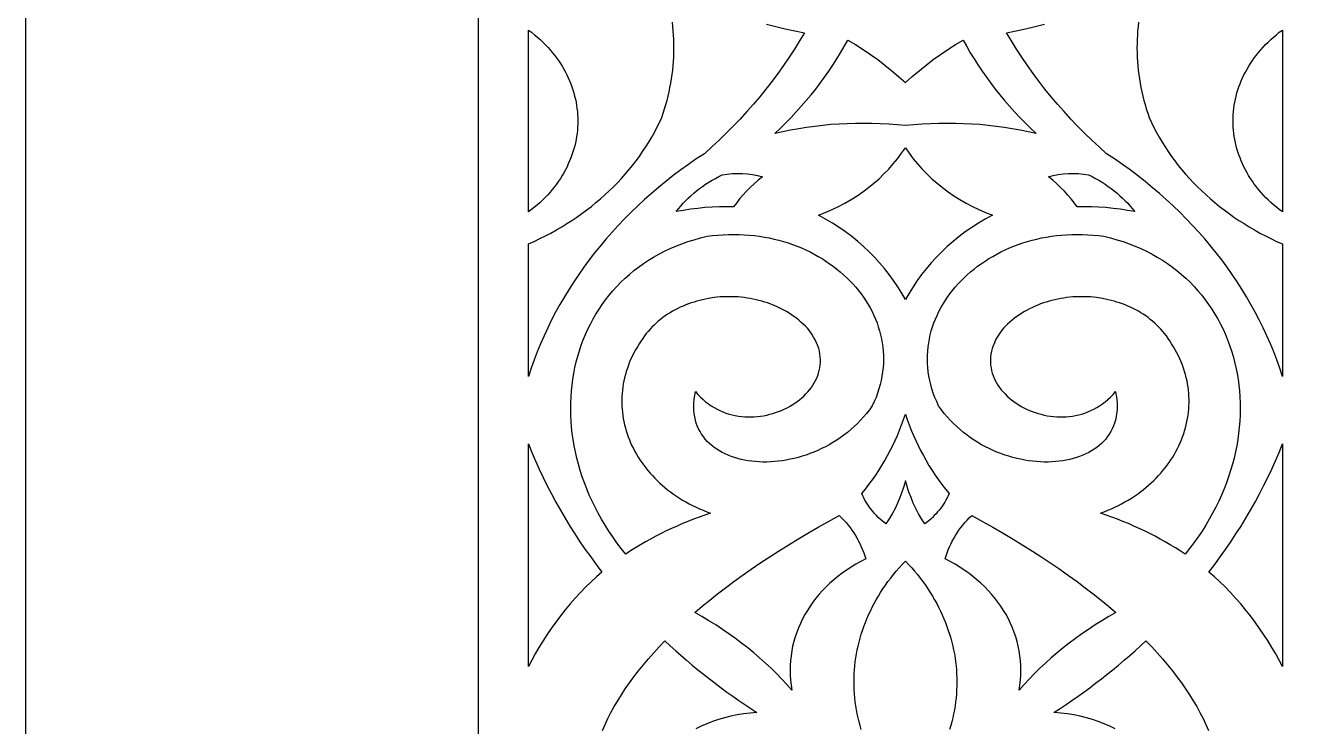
# Model space of a CAD drawing. Extents: x 1336 to 2036, y -730 to 370.
# Drawn here: x 1335.7 to 1463, y -18.9 to 50.7 of the extents above; entities that cross this region are included whole.
import ezdxf

# ---------------------------------------------------------------- set-up
doc = ezdxf.new("R2010")
doc.units = 0
doc.layers.add('LAYER_1', color=18, linetype='CONTINUOUS')
doc.layers.add('LAYER_2', color=4, linetype='CONTINUOUS')

msp = doc.modelspace()

# ---------------------------------------------------------------- linework, layer by layer
at = {"layer": 'LAYER_1'}
for points in [[(1335.73, -729.84), (2035.73, -729.84), (2035.73, 370.16), (1335.73, 370.16)], [(1385.74, 50.27), (1386.04, 50.05), (1386.34, 49.81), (1386.62, 49.57), (1386.89, 49.33), (1387.15, 49.08), (1387.41, 48.83), (1387.65, 48.58), (1387.89, 48.32), (1388.11, 48.05), (1388.33, 47.78), (1388.53, 47.51), (1388.73, 47.23), (1388.91, 46.96), (1389.09, 46.67), (1389.26, 46.39), (1389.42, 46.1), (1389.56, 45.81), (1389.7, 45.52), (1389.83, 45.22), (1389.95, 44.92), (1390.06, 44.62), (1390.16, 44.32), (1390.25, 44.02), (1390.33, 43.71), (1390.41, 43.41), (1390.47, 43.1), (1390.52, 42.79), (1390.56, 42.48), (1390.6, 42.17), (1390.62, 41.86), (1390.64, 41.55), (1390.64, 41.24), (1390.64, 40.93), (1390.62, 40.62), (1390.6, 40.31), (1390.57, 40), (1390.52, 39.69), (1390.47, 39.38), (1390.41, 39.07), (1390.34, 38.77), (1390.25, 38.46), (1390.16, 38.16), (1390.06, 37.86), (1389.95, 37.56), (1389.83, 37.26), (1389.7, 36.96), (1389.57, 36.67), (1389.42, 36.38), (1389.26, 36.09), (1389.09, 35.81), (1388.92, 35.52), (1388.73, 35.24), (1388.53, 34.97), (1388.33, 34.7), (1388.11, 34.43), (1387.89, 34.16), (1387.65, 33.9), (1387.41, 33.64), (1387.15, 33.39), (1386.89, 33.14), (1386.62, 32.9), (1386.34, 32.66), (1386.04, 32.43), (1385.74, 32.2)], [(1460.71, 32.2), (1460.41, 32.43), (1460.12, 32.66), (1459.84, 32.9), (1459.56, 33.14), (1459.3, 33.39), (1459.05, 33.64), (1458.8, 33.9), (1458.57, 34.16), (1458.34, 34.43), (1458.13, 34.7), (1457.92, 34.97), (1457.73, 35.24), (1457.54, 35.52), (1457.36, 35.81), (1457.2, 36.09), (1457.04, 36.38), (1456.89, 36.67), (1456.75, 36.96), (1456.62, 37.26), (1456.5, 37.56), (1456.39, 37.86), (1456.29, 38.16), (1456.2, 38.46), (1456.12, 38.77), (1456.05, 39.07), (1455.99, 39.38), (1455.93, 39.69), (1455.89, 40), (1455.86, 40.31), (1455.83, 40.62), (1455.82, 40.93), (1455.81, 41.24), (1455.82, 41.55), (1455.83, 41.86), (1455.86, 42.17), (1455.89, 42.48), (1455.93, 42.79), (1455.99, 43.1), (1456.05, 43.41), (1456.12, 43.71), (1456.2, 44.02), (1456.29, 44.32), (1456.39, 44.62), (1456.5, 44.92), (1456.62, 45.22), (1456.75, 45.52), (1456.89, 45.81), (1457.04, 46.1), (1457.2, 46.39), (1457.37, 46.67), (1457.54, 46.96), (1457.73, 47.23), (1457.92, 47.51), (1458.13, 47.78), (1458.35, 48.05), (1458.57, 48.32), (1458.8, 48.58), (1459.05, 48.83), (1459.3, 49.08), (1459.56, 49.33), (1459.84, 49.57), (1460.12, 49.81), (1460.41, 50.05), (1460.71, 50.27)], [(1428.97, 49.28), (1429.32, 48.65), (1429.68, 48.02), (1430.06, 47.4), (1430.45, 46.79), (1430.86, 46.18), (1431.28, 45.59), (1431.71, 44.99), (1432.16, 44.41), (1432.62, 43.83), (1433.09, 43.26), (1433.58, 42.7), (1434.08, 42.14), (1434.6, 41.59), (1435.12, 41.05), (1435.66, 40.52), (1436.22, 40), (1435.43, 40.17), (1434.64, 40.33), (1433.85, 40.47), (1433.05, 40.6), (1432.25, 40.7), (1431.45, 40.79), (1430.64, 40.87), (1429.83, 40.92), (1429.01, 40.96), (1428.19, 40.99), (1427.37, 40.99), (1426.55, 40.98), (1425.72, 40.95), (1424.89, 40.91), (1424.06, 40.85), (1423.23, 40.77), (1422.39, 40.85), (1421.56, 40.91), (1420.73, 40.95), (1419.91, 40.98), (1419.08, 40.99), (1418.26, 40.99), (1417.44, 40.96), (1416.63, 40.92), (1415.82, 40.87), (1415.01, 40.79), (1414.2, 40.7), (1413.4, 40.6), (1412.61, 40.47), (1411.81, 40.33), (1411.02, 40.17), (1410.24, 40), (1410.79, 40.52), (1411.33, 41.05), (1411.86, 41.59), (1412.37, 42.14), (1412.87, 42.7), (1413.36, 43.26), (1413.84, 43.83), (1414.3, 44.41), (1414.74, 44.99), (1415.18, 45.59), (1415.6, 46.18), (1416, 46.79), (1416.4, 47.4), (1416.77, 48.02), (1417.14, 48.65), (1417.49, 49.28), (1418.26, 48.82), (1419.01, 48.34), (1419.75, 47.85), (1420.47, 47.33), (1421.18, 46.79), (1421.87, 46.23), (1422.55, 45.66), (1423.23, 45.07), (1423.9, 45.66), (1424.58, 46.23), (1425.28, 46.79), (1425.99, 47.33), (1426.71, 47.85), (1427.45, 48.34), (1428.2, 48.82)], [(1423.23, 38.56), (1423.61, 38.02), (1424.01, 37.48), (1424.44, 36.96), (1424.89, 36.46), (1425.36, 35.97), (1425.86, 35.5), (1426.37, 35.05), (1426.91, 34.62), (1427.47, 34.2), (1428.04, 33.81), (1428.64, 33.43), (1429.25, 33.08), (1429.88, 32.75), (1430.53, 32.43), (1431.19, 32.15), (1431.87, 31.88), (1431.17, 31.49), (1430.49, 31.09), (1429.82, 30.66), (1429.18, 30.21), (1428.56, 29.74), (1427.96, 29.26), (1427.39, 28.75), (1426.83, 28.23), (1426.3, 27.69), (1425.79, 27.13), (1425.31, 26.56), (1424.84, 25.97), (1424.4, 25.37), (1423.99, 24.75), (1423.6, 24.12), (1423.23, 23.48), (1422.86, 24.12), (1422.47, 24.75), (1422.05, 25.37), (1421.61, 25.97), (1421.15, 26.56), (1420.66, 27.13), (1420.15, 27.69), (1419.62, 28.23), (1419.07, 28.75), (1418.49, 29.26), (1417.89, 29.74), (1417.27, 30.21), (1416.63, 30.66), (1415.97, 31.09), (1415.29, 31.49), (1414.58, 31.88), (1415.26, 32.15), (1415.93, 32.43), (1416.58, 32.75), (1417.21, 33.08), (1417.82, 33.43), (1418.41, 33.81), (1418.99, 34.2), (1419.55, 34.62), (1420.08, 35.05), (1420.6, 35.5), (1421.09, 35.97), (1421.56, 36.46), (1422.01, 36.96), (1422.44, 37.48), (1422.85, 38.02)], [(1405.01, 35.89), (1405.51, 35.96), (1406.02, 36.01), (1406.52, 36.02), (1407.03, 36.01), (1407.53, 35.97), (1408.03, 35.91), (1408.53, 35.81), (1409.01, 35.69), (1408.59, 35.35), (1408.18, 34.99), (1407.79, 34.63), (1407.42, 34.25), (1407.07, 33.87), (1406.74, 33.48), (1406.43, 33.08), (1406.14, 32.69), (1405.44, 32.7), (1404.73, 32.69), (1404.01, 32.66), (1403.29, 32.62), (1402.58, 32.55), (1401.86, 32.46), (1401.14, 32.35), (1400.43, 32.23), (1400.65, 32.51), (1400.88, 32.78), (1401.12, 33.05), (1401.37, 33.31), (1401.63, 33.56), (1401.9, 33.81), (1402.18, 34.05), (1402.46, 34.28), (1402.75, 34.51), (1403.05, 34.73), (1403.36, 34.94), (1403.68, 35.14), (1404, 35.34), (1404.33, 35.53), (1404.67, 35.71)], [(1437.44, 35.69), (1437.93, 35.81), (1438.42, 35.91), (1438.92, 35.97), (1439.43, 36.01), (1439.93, 36.02), (1440.44, 36.01), (1440.94, 35.96), (1441.44, 35.89), (1441.79, 35.71), (1442.12, 35.53), (1442.45, 35.34), (1442.78, 35.14), (1443.09, 34.94), (1443.4, 34.73), (1443.7, 34.51), (1443.99, 34.28), (1444.28, 34.05), (1444.56, 33.81), (1444.82, 33.56), (1445.08, 33.31), (1445.33, 33.05), (1445.57, 32.78), (1445.81, 32.51), (1446.03, 32.23), (1445.32, 32.35), (1444.6, 32.46), (1443.88, 32.55), (1443.16, 32.62), (1442.44, 32.66), (1441.73, 32.69), (1441.02, 32.7), (1440.31, 32.69), (1440.03, 33.08), (1439.72, 33.48), (1439.39, 33.87), (1439.03, 34.25), (1438.66, 34.63), (1438.27, 34.99), (1437.87, 35.35)], [(1403.5, 29.77), (1404.04, 29.84), (1404.57, 29.89), (1405.11, 29.93), (1405.63, 29.95), (1406.16, 29.96), (1406.68, 29.95), (1407.19, 29.93), (1407.7, 29.89), (1408.21, 29.84), (1408.71, 29.78), (1409.2, 29.7), (1409.68, 29.61), (1410.16, 29.5), (1410.64, 29.38), (1411.1, 29.25), (1411.56, 29.11), (1412.01, 28.95), (1412.46, 28.79), (1412.89, 28.61), (1413.32, 28.42), (1413.74, 28.22), (1414.15, 28), (1414.55, 27.78), (1414.94, 27.55), (1415.32, 27.31), (1415.69, 27.05), (1416.05, 26.79), (1416.4, 26.52), (1416.75, 26.24), (1417.07, 25.95), (1417.39, 25.66), (1417.7, 25.35), (1418, 25.04), (1418.28, 24.72), (1418.55, 24.39), (1418.81, 24.06), (1419.05, 23.71), (1419.29, 23.37), (1419.51, 23.01), (1419.71, 22.65), (1419.91, 22.29), (1420.08, 21.91), (1420.25, 21.54), (1420.4, 21.16), (1420.53, 20.77), (1420.65, 20.38), (1420.76, 19.99), (1420.84, 19.59), (1420.92, 19.19), (1420.97, 18.78), (1421.01, 18.37), (1421.04, 17.96), (1421.04, 17.55), (1421.03, 17.13), (1421, 16.72), (1420.96, 16.3), (1420.89, 15.88), (1420.81, 15.45), (1420.71, 15.03), (1420.59, 14.61), (1420.45, 14.19), (1420.3, 13.76), (1420.12, 13.34), (1419.92, 12.92), (1419.65, 12.54), (1419.37, 12.17), (1419.07, 11.82), (1418.76, 11.49), (1418.45, 11.16), (1418.13, 10.86), (1417.79, 10.56), (1417.45, 10.28), (1417.1, 10.01), (1416.75, 9.75), (1416.39, 9.51), (1416.02, 9.28), (1415.65, 9.06), (1415.27, 8.86), (1414.89, 8.67), (1414.51, 8.49), (1414.12, 8.32), (1413.73, 8.17), (1413.34, 8.03), (1412.95, 7.91), (1412.55, 7.79), (1412.16, 7.69), (1411.76, 7.61), (1411.37, 7.53), (1410.97, 7.47), (1410.58, 7.42), (1410.19, 7.38), (1409.81, 7.36), (1409.43, 7.34), (1409.05, 7.34), (1408.67, 7.35), (1408.3, 7.38), (1407.94, 7.41), (1407.58, 7.46), (1407.23, 7.52), (1406.89, 7.6), (1406.55, 7.68), (1406.22, 7.78), (1405.9, 7.89), (1405.6, 8.01), (1405.29, 8.14), (1405.01, 8.28), (1404.73, 8.44), (1404.46, 8.61), (1404.2, 8.79), (1403.96, 8.98), (1403.73, 9.18), (1403.52, 9.39), (1403.31, 9.62), (1403.13, 9.86), (1402.95, 10.1), (1402.8, 10.36), (1402.66, 10.63), (1402.53, 10.92), (1402.43, 11.21), (1402.34, 11.51), (1402.27, 11.83), (1402.22, 12.16), (1402.19, 12.49), (1402.18, 12.84), (1402.19, 13.2), (1402.22, 13.57), (1402.27, 13.95), (1402.35, 14.34), (1402.59, 14.06), (1402.84, 13.8), (1403.1, 13.56), (1403.36, 13.33), (1403.63, 13.12), (1403.91, 12.93), (1404.2, 12.75), (1404.49, 12.59), (1404.78, 12.45), (1405.08, 12.32), (1405.38, 12.21), (1405.69, 12.11), (1405.99, 12.03), (1406.31, 11.96), (1406.62, 11.9), (1406.93, 11.86), (1407.25, 11.84), (1407.56, 11.82), (1407.88, 11.82), (1408.19, 11.83), (1408.5, 11.86), (1408.81, 11.89), (1409.12, 11.94), (1409.43, 12), (1409.73, 12.08), (1410.03, 12.16), (1410.32, 12.25), (1410.61, 12.35), (1410.9, 12.47), (1411.17, 12.59), (1411.45, 12.73), (1411.71, 12.87), (1411.97, 13.02), (1412.22, 13.18), (1412.46, 13.35), (1412.69, 13.53), (1412.91, 13.71), (1413.13, 13.9), (1413.33, 14.1), (1413.52, 14.31), (1413.7, 14.52), (1413.87, 14.74), (1414.02, 14.97), (1414.16, 15.2), (1414.29, 15.44), (1414.41, 15.68), (1414.51, 15.93), (1414.59, 16.18), (1414.66, 16.44), (1414.72, 16.7), (1414.75, 16.97), (1414.77, 17.23), (1414.77, 17.51), (1414.76, 17.78), (1414.72, 18.06), (1414.67, 18.34), (1414.6, 18.62), (1414.5, 18.9), (1414.39, 19.19), (1414.25, 19.47), (1414.1, 19.76), (1413.92, 20.05), (1413.72, 20.34), (1413.49, 20.63), (1413.28, 20.84), (1413.06, 21.05), (1412.84, 21.25), (1412.61, 21.44), (1412.38, 21.63), (1412.14, 21.8), (1411.9, 21.97), (1411.65, 22.13), (1411.39, 22.29), (1411.14, 22.43), (1410.87, 22.57), (1410.61, 22.7), (1410.34, 22.82), (1410.06, 22.94), (1409.79, 23.05), (1409.51, 23.15), (1409.23, 23.24), (1408.94, 23.32), (1408.66, 23.4), (1408.37, 23.47), (1408.08, 23.54), (1407.78, 23.59), (1407.49, 23.64), (1407.19, 23.68), (1406.6, 23.74), (1406, 23.77), (1405.41, 23.76), (1404.81, 23.74), (1404.22, 23.68), (1403.64, 23.59), (1403.06, 23.47), (1402.77, 23.4), (1402.48, 23.33), (1402.2, 23.24), (1401.92, 23.15), (1401.65, 23.05), (1401.38, 22.95), (1401.11, 22.84), (1400.84, 22.72), (1400.58, 22.59), (1400.32, 22.46), (1400.07, 22.32), (1399.82, 22.17), (1399.58, 22.02), (1399.34, 21.86), (1399.1, 21.69), (1398.88, 21.51), (1398.65, 21.33), (1398.44, 21.14), (1398.23, 20.95), (1398.02, 20.75), (1397.83, 20.54), (1397.64, 20.32), (1397.45, 20.1), (1397.28, 19.87), (1397.11, 19.63), (1396.95, 19.39), (1396.75, 19.09), (1396.57, 18.8), (1396.39, 18.5), (1396.23, 18.19), (1396.07, 17.89), (1395.93, 17.59), (1395.8, 17.28), (1395.68, 16.97), (1395.57, 16.66), (1395.47, 16.35), (1395.38, 16.04), (1395.3, 15.72), (1395.23, 15.41), (1395.17, 15.1), (1395.12, 14.78), (1395.08, 14.47), (1395.05, 14.16), (1395.03, 13.84), (1395.02, 13.53), (1395.02, 13.21), (1395.03, 12.9), (1395.05, 12.59), (1395.08, 12.28), (1395.12, 11.97), (1395.17, 11.66), (1395.23, 11.35), (1395.3, 11.05), (1395.38, 10.74), (1395.46, 10.44), (1395.56, 10.14), (1395.66, 9.84), (1395.78, 9.55), (1395.9, 9.25), (1396.03, 8.96), (1396.17, 8.68), (1396.32, 8.39), (1396.48, 8.11), (1396.65, 7.83), (1396.82, 7.56), (1397.01, 7.28), (1397.2, 7.02), (1397.4, 6.75), (1397.61, 6.49), (1397.83, 6.24), (1398.06, 5.99), (1398.29, 5.74), (1398.53, 5.5), (1398.78, 5.26), (1399.04, 5.03), (1399.31, 4.8), (1399.58, 4.58), (1399.87, 4.36), (1400.16, 4.15), (1400.45, 3.95), (1400.76, 3.75), (1401.07, 3.56), (1401.39, 3.37), (1401.72, 3.19), (1402.06, 3.02), (1402.4, 2.85), (1402.75, 2.69), (1403.11, 2.54), (1403.47, 2.39), (1403.84, 2.25), (1403.27, 2.06), (1402.71, 1.87), (1402.15, 1.66), (1401.6, 1.44), (1401.05, 1.22), (1400.51, 0.98), (1399.97, 0.74), (1399.44, 0.49), (1398.92, 0.23), (1398.4, -0.04), (1397.89, -0.32), (1397.38, -0.6), (1396.88, -0.89), (1396.39, -1.19), (1395.9, -1.5), (1395.43, -1.82), (1394.97, -1.25), (1394.54, -0.68), (1394.13, -0.11), (1393.74, 0.47), (1393.36, 1.06), (1393.01, 1.65), (1392.68, 2.25), (1392.36, 2.85), (1392.07, 3.45), (1391.79, 4.05), (1391.54, 4.66), (1391.3, 5.27), (1391.09, 5.88), (1390.89, 6.5), (1390.71, 7.11), (1390.55, 7.73), (1390.41, 8.34), (1390.29, 8.96), (1390.18, 9.57), (1390.1, 10.18), (1390.03, 10.79), (1389.98, 11.4), (1389.95, 12.01), (1389.94, 12.61), (1389.95, 13.21), (1389.97, 13.81), (1390.01, 14.4), (1390.07, 14.99), (1390.15, 15.57), (1390.25, 16.15), (1390.36, 16.72), (1390.49, 17.29), (1390.64, 17.85), (1390.81, 18.4), (1390.99, 18.95), (1391.19, 19.49), (1391.41, 20.02), (1391.64, 20.54), (1391.9, 21.05), (1392.17, 21.56), (1392.45, 22.05), (1392.76, 22.53), (1393.07, 23.01), (1393.41, 23.47), (1393.76, 23.92), (1394.13, 24.36), (1394.52, 24.78), (1394.92, 25.2), (1395.34, 25.6), (1395.77, 25.98), (1396.22, 26.36), (1396.69, 26.72), (1397.17, 27.06), (1397.67, 27.39), (1398.18, 27.7), (1398.71, 28), (1399.26, 28.28), (1399.82, 28.55), (1400.39, 28.8), (1400.98, 29.03), (1401.59, 29.24), (1402.21, 29.43), (1402.85, 29.61)], [(1426.53, 12.92), (1426.34, 13.34), (1426.16, 13.76), (1426, 14.19), (1425.86, 14.61), (1425.74, 15.03), (1425.64, 15.45), (1425.56, 15.88), (1425.5, 16.3), (1425.45, 16.72), (1425.42, 17.13), (1425.41, 17.55), (1425.42, 17.96), (1425.44, 18.37), (1425.48, 18.78), (1425.54, 19.19), (1425.61, 19.59), (1425.7, 19.99), (1425.8, 20.38), (1425.92, 20.77), (1426.06, 21.16), (1426.21, 21.54), (1426.37, 21.91), (1426.55, 22.29), (1426.74, 22.65), (1426.95, 23.01), (1427.17, 23.37), (1427.4, 23.71), (1427.65, 24.06), (1427.91, 24.39), (1428.18, 24.72), (1428.46, 25.04), (1428.76, 25.35), (1429.06, 25.66), (1429.38, 25.95), (1429.71, 26.24), (1430.05, 26.52), (1430.4, 26.79), (1430.76, 27.05), (1431.14, 27.31), (1431.52, 27.55), (1431.91, 27.78), (1432.31, 28), (1432.72, 28.22), (1433.14, 28.42), (1433.56, 28.61), (1434, 28.79), (1434.44, 28.95), (1434.89, 29.11), (1435.35, 29.25), (1435.82, 29.38), (1436.29, 29.5), (1436.77, 29.61), (1437.26, 29.7), (1437.75, 29.78), (1438.25, 29.84), (1438.75, 29.89), (1439.26, 29.93), (1439.78, 29.95), (1440.3, 29.96), (1440.82, 29.95), (1441.35, 29.93), (1441.88, 29.89), (1442.42, 29.84), (1442.96, 29.77), (1443.61, 29.61), (1444.25, 29.43), (1444.87, 29.24), (1445.47, 29.03), (1446.06, 28.8), (1446.64, 28.55), (1447.2, 28.28), (1447.75, 28), (1448.27, 27.7), (1448.79, 27.39), (1449.29, 27.06), (1449.77, 26.72), (1450.23, 26.36), (1450.68, 25.98), (1451.12, 25.6), (1451.54, 25.2), (1451.94, 24.78), (1452.32, 24.36), (1452.69, 23.92), (1453.04, 23.47), (1453.38, 23.01), (1453.7, 22.53), (1454, 22.05), (1454.29, 21.56), (1454.56, 21.05), (1454.81, 20.54), (1455.05, 20.02), (1455.26, 19.49), (1455.46, 18.95), (1455.65, 18.4), (1455.81, 17.85), (1455.96, 17.29), (1456.09, 16.72), (1456.21, 16.15), (1456.3, 15.57), (1456.38, 14.99), (1456.44, 14.4), (1456.49, 13.81), (1456.51, 13.21), (1456.52, 12.61), (1456.5, 12.01), (1456.47, 11.4), (1456.43, 10.79), (1456.36, 10.18), (1456.27, 9.57), (1456.17, 8.96), (1456.05, 8.34), (1455.91, 7.73), (1455.75, 7.11), (1455.57, 6.5), (1455.37, 5.88), (1455.15, 5.27), (1454.92, 4.66), (1454.66, 4.05), (1454.39, 3.45), (1454.09, 2.85), (1453.78, 2.25), (1453.44, 1.65), (1453.09, 1.06), (1452.72, 0.47), (1452.33, -0.11), (1451.91, -0.68), (1451.48, -1.25), (1451.03, -1.82), (1450.55, -1.5), (1450.07, -1.19), (1449.57, -0.89), (1449.07, -0.6), (1448.57, -0.32), (1448.06, -0.04), (1447.54, 0.23), (1447.01, 0.49), (1446.48, 0.74), (1445.95, 0.98), (1445.4, 1.22), (1444.86, 1.44), (1444.3, 1.66), (1443.75, 1.87), (1443.18, 2.06), (1442.61, 2.25), (1442.99, 2.39), (1443.35, 2.54), (1443.71, 2.69), (1444.06, 2.85), (1444.4, 3.02), (1444.73, 3.19), (1445.06, 3.37), (1445.38, 3.56), (1445.7, 3.75), (1446, 3.95), (1446.3, 4.15), (1446.59, 4.36), (1446.87, 4.58), (1447.15, 4.8), (1447.41, 5.03), (1447.67, 5.26), (1447.92, 5.5), (1448.17, 5.74), (1448.4, 5.99), (1448.63, 6.24), (1448.84, 6.49), (1449.05, 6.75), (1449.25, 7.02), (1449.45, 7.28), (1449.63, 7.56), (1449.81, 7.83), (1449.97, 8.11), (1450.13, 8.39), (1450.28, 8.68), (1450.42, 8.96), (1450.56, 9.25), (1450.68, 9.55), (1450.79, 9.84), (1450.9, 10.14), (1450.99, 10.44), (1451.08, 10.74), (1451.16, 11.05), (1451.22, 11.35), (1451.28, 11.66), (1451.33, 11.97), (1451.37, 12.28), (1451.4, 12.59), (1451.42, 12.9), (1451.43, 13.21), (1451.43, 13.53), (1451.42, 13.84), (1451.4, 14.16), (1451.38, 14.47), (1451.34, 14.78), (1451.29, 15.1), (1451.23, 15.41), (1451.16, 15.72), (1451.08, 16.04), (1450.99, 16.35), (1450.89, 16.66), (1450.78, 16.97), (1450.66, 17.28), (1450.52, 17.59), (1450.38, 17.89), (1450.23, 18.19), (1450.06, 18.5), (1449.89, 18.8), (1449.7, 19.09), (1449.51, 19.39), (1449.35, 19.63), (1449.18, 19.87), (1449, 20.1), (1448.82, 20.32), (1448.63, 20.54), (1448.43, 20.75), (1448.23, 20.95), (1448.02, 21.14), (1447.8, 21.33), (1447.58, 21.51), (1447.35, 21.69), (1447.12, 21.86), (1446.88, 22.02), (1446.64, 22.17), (1446.39, 22.32), (1446.13, 22.46), (1445.88, 22.59), (1445.62, 22.72), (1445.35, 22.84), (1445.08, 22.95), (1444.81, 23.05), (1444.53, 23.15), (1444.25, 23.24), (1443.97, 23.33), (1443.69, 23.4), (1443.4, 23.47), (1442.82, 23.59), (1442.23, 23.68), (1441.64, 23.74), (1441.05, 23.76), (1440.45, 23.77), (1439.86, 23.74), (1439.26, 23.68), (1438.97, 23.64), (1438.67, 23.59), (1438.38, 23.54), (1438.09, 23.47), (1437.8, 23.4), (1437.51, 23.32), (1437.23, 23.24), (1436.95, 23.15), (1436.67, 23.05), (1436.39, 22.94), (1436.12, 22.82), (1435.85, 22.7), (1435.58, 22.57), (1435.32, 22.43), (1435.06, 22.29), (1434.81, 22.13), (1434.56, 21.97), (1434.32, 21.8), (1434.08, 21.63), (1433.84, 21.44), (1433.62, 21.25), (1433.39, 21.05), (1433.18, 20.84), (1432.97, 20.63), (1432.74, 20.34), (1432.54, 20.05), (1432.36, 19.76), (1432.2, 19.47), (1432.07, 19.19), (1431.95, 18.9), (1431.86, 18.62), (1431.79, 18.34), (1431.73, 18.06), (1431.7, 17.78), (1431.68, 17.51), (1431.68, 17.23), (1431.7, 16.97), (1431.74, 16.7), (1431.79, 16.44), (1431.86, 16.18), (1431.95, 15.93), (1432.05, 15.68), (1432.16, 15.44), (1432.29, 15.2), (1432.43, 14.97), (1432.59, 14.74), (1432.76, 14.52), (1432.94, 14.31), (1433.13, 14.1), (1433.33, 13.9), (1433.54, 13.71), (1433.77, 13.53), (1434, 13.35), (1434.24, 13.18), (1434.49, 13.02), (1434.75, 12.87), (1435.01, 12.73), (1435.28, 12.59), (1435.56, 12.47), (1435.84, 12.35), (1436.13, 12.25), (1436.43, 12.16), (1436.73, 12.08), (1437.03, 12), (1437.33, 11.94), (1437.64, 11.89), (1437.95, 11.86), (1438.27, 11.83), (1438.58, 11.82), (1438.89, 11.82), (1439.21, 11.84), (1439.52, 11.86), (1439.84, 11.9), (1440.15, 11.96), (1440.46, 12.03), (1440.77, 12.11), (1441.08, 12.21), (1441.38, 12.32), (1441.68, 12.45), (1441.97, 12.59), (1442.26, 12.75), (1442.54, 12.93), (1442.82, 13.12), (1443.09, 13.33), (1443.36, 13.56), (1443.62, 13.8), (1443.87, 14.06), (1444.11, 14.34), (1444.18, 13.95), (1444.24, 13.57), (1444.27, 13.2), (1444.28, 12.84), (1444.27, 12.49), (1444.23, 12.16), (1444.18, 11.83), (1444.11, 11.51), (1444.03, 11.21), (1443.92, 10.92), (1443.8, 10.63), (1443.66, 10.36), (1443.5, 10.1), (1443.33, 9.86), (1443.14, 9.62), (1442.94, 9.39), (1442.72, 9.18), (1442.49, 8.98), (1442.25, 8.79), (1442, 8.61), (1441.73, 8.44), (1441.45, 8.28), (1441.16, 8.14), (1440.86, 8.01), (1440.55, 7.89), (1440.23, 7.78), (1439.9, 7.68), (1439.57, 7.6), (1439.22, 7.52), (1438.87, 7.46), (1438.52, 7.41), (1438.15, 7.38), (1437.78, 7.35), (1437.41, 7.34), (1437.03, 7.34), (1436.65, 7.36), (1436.26, 7.38), (1435.87, 7.42), (1435.48, 7.47), (1435.09, 7.53), (1434.69, 7.61), (1434.3, 7.69), (1433.9, 7.79), (1433.51, 7.91), (1433.12, 8.03), (1432.72, 8.17), (1432.33, 8.32), (1431.95, 8.49), (1431.56, 8.67), (1431.18, 8.86), (1430.8, 9.06), (1430.43, 9.28), (1430.07, 9.51), (1429.71, 9.75), (1429.35, 10.01), (1429, 10.28), (1428.66, 10.56), (1428.33, 10.86), (1428.01, 11.16), (1427.69, 11.49), (1427.39, 11.82), (1427.09, 12.17), (1426.81, 12.54)], [(1423.23, 12.08), (1423.41, 11.55), (1423.6, 11.03), (1423.81, 10.51), (1424.02, 9.99), (1424.25, 9.48), (1424.49, 8.98), (1424.74, 8.47), (1425.01, 7.98), (1425.28, 7.48), (1425.57, 7), (1425.87, 6.51), (1426.19, 6.04), (1426.52, 5.57), (1426.86, 5.11), (1427.21, 4.65), (1427.57, 4.2), (1427.48, 3.98), (1427.37, 3.77), (1427.26, 3.56), (1427.14, 3.36), (1427.01, 3.15), (1426.88, 2.95), (1426.74, 2.76), (1426.59, 2.57), (1426.43, 2.38), (1426.27, 2.19), (1426.1, 2.01), (1425.93, 1.84), (1425.75, 1.67), (1425.56, 1.5), (1425.16, 1.18), (1424.84, 1.68), (1424.54, 2.19), (1424.26, 2.72), (1424.01, 3.25), (1423.79, 3.8), (1423.58, 4.35), (1423.4, 4.9), (1423.23, 5.47), (1423.06, 4.9), (1422.87, 4.35), (1422.67, 3.8), (1422.44, 3.25), (1422.19, 2.72), (1421.92, 2.19), (1421.62, 1.68), (1421.29, 1.18), (1420.9, 1.5), (1420.71, 1.67), (1420.53, 1.84), (1420.35, 2.01), (1420.19, 2.19), (1420.02, 2.38), (1419.87, 2.57), (1419.72, 2.76), (1419.58, 2.95), (1419.44, 3.15), (1419.32, 3.36), (1419.2, 3.56), (1419.08, 3.77), (1418.98, 3.98), (1418.88, 4.2), (1419.25, 4.65), (1419.6, 5.11), (1419.94, 5.57), (1420.27, 6.04), (1420.58, 6.51), (1420.88, 7), (1421.17, 7.48), (1421.45, 7.98), (1421.71, 8.47), (1421.97, 8.98), (1422.21, 9.48), (1422.43, 9.99), (1422.65, 10.51), (1422.85, 11.03), (1423.05, 11.55)], [(1385.74, 9.14), (1386.08, 8.3), (1386.44, 7.46), (1386.81, 6.63), (1387.2, 5.8), (1387.6, 4.98), (1388.02, 4.17), (1388.46, 3.36), (1388.91, 2.56), (1389.38, 1.77), (1389.86, 0.98), (1390.35, 0.2), (1390.86, -0.58), (1391.39, -1.34), (1391.93, -2.1), (1392.48, -2.86), (1393.05, -3.6), (1392.5, -4.07), (1391.96, -4.56), (1391.43, -5.08), (1390.91, -5.62), (1390.39, -6.18), (1389.89, -6.76), (1389.4, -7.35), (1388.92, -7.96), (1388.46, -8.58), (1388.01, -9.2), (1387.58, -9.83), (1387.17, -10.46), (1386.78, -11.1), (1386.41, -11.73), (1386.06, -12.36), (1385.74, -12.98)], [(1460.72, -12.98), (1460.4, -12.36), (1460.05, -11.73), (1459.68, -11.1), (1459.29, -10.46), (1458.88, -9.83), (1458.45, -9.2), (1458, -8.58), (1457.54, -7.96), (1457.06, -7.35), (1456.57, -6.76), (1456.06, -6.18), (1455.55, -5.62), (1455.02, -5.08), (1454.49, -4.56), (1453.95, -4.07), (1453.41, -3.6), (1453.98, -2.86), (1454.53, -2.1), (1455.07, -1.34), (1455.59, -0.58), (1456.1, 0.2), (1456.6, 0.98), (1457.08, 1.77), (1457.54, 2.56), (1458, 3.36), (1458.43, 4.17), (1458.85, 4.98), (1459.26, 5.8), (1459.65, 6.63), (1460.02, 7.46), (1460.38, 8.3), (1460.72, 9.14)], [(1416.64, 2.02), (1416.87, 1.79), (1417.1, 1.56), (1417.32, 1.32), (1417.52, 1.07), (1417.72, 0.82), (1417.91, 0.56), (1418.09, 0.3), (1418.26, 0.03), (1418.42, -0.25), (1418.57, -0.53), (1418.71, -0.81), (1418.84, -1.1), (1418.96, -1.39), (1419.08, -1.69), (1419.18, -1.99), (1419.28, -2.29), (1418.78, -2.54), (1418.3, -2.82), (1417.83, -3.1), (1417.38, -3.4), (1416.94, -3.71), (1416.52, -4.03), (1416.11, -4.36), (1415.72, -4.71), (1415.35, -5.07), (1414.99, -5.43), (1414.66, -5.81), (1414.33, -6.2), (1414.03, -6.59), (1413.74, -7), (1413.48, -7.41), (1413.23, -7.83), (1413, -8.26), (1412.78, -8.7), (1412.59, -9.14), (1412.42, -9.59), (1412.26, -10.04), (1412.13, -10.51), (1412.01, -10.97), (1411.92, -11.44), (1411.85, -11.92), (1411.79, -12.4), (1411.76, -12.88), (1411.75, -13.36), (1411.76, -13.85), (1411.79, -14.34), (1411.85, -14.83), (1411.93, -15.32), (1411.43, -14.77), (1410.92, -14.23), (1410.4, -13.69), (1409.86, -13.16), (1409.3, -12.64), (1408.73, -12.13), (1408.15, -11.63), (1407.55, -11.14), (1406.94, -10.66), (1406.32, -10.19), (1405.68, -9.74), (1405.03, -9.29), (1404.36, -8.85), (1403.68, -8.43), (1402.99, -8.02), (1402.29, -7.62), (1403.02, -7), (1403.77, -6.38), (1404.55, -5.77), (1405.34, -5.15), (1406.16, -4.54), (1407, -3.93), (1407.87, -3.32), (1408.75, -2.72), (1409.66, -2.12), (1410.59, -1.52), (1411.55, -0.92), (1412.52, -0.33), (1413.52, 0.26), (1414.54, 0.85), (1415.58, 1.44)], [(1429.82, 2.02), (1430.88, 1.44), (1431.92, 0.85), (1432.94, 0.26), (1433.93, -0.33), (1434.91, -0.92), (1435.86, -1.52), (1436.79, -2.12), (1437.7, -2.72), (1438.59, -3.32), (1439.45, -3.93), (1440.29, -4.54), (1441.11, -5.15), (1441.91, -5.77), (1442.68, -6.38), (1443.43, -7), (1444.16, -7.62), (1443.46, -8.02), (1442.77, -8.43), (1442.09, -8.85), (1441.43, -9.29), (1440.78, -9.74), (1440.14, -10.19), (1439.52, -10.66), (1438.9, -11.14), (1438.31, -11.63), (1437.72, -12.13), (1437.15, -12.64), (1436.6, -13.16), (1436.06, -13.69), (1435.53, -14.23), (1435.02, -14.77), (1434.53, -15.32), (1434.61, -14.83), (1434.66, -14.34), (1434.69, -13.85), (1434.71, -13.36), (1434.7, -12.88), (1434.66, -12.4), (1434.61, -11.92), (1434.54, -11.44), (1434.44, -10.97), (1434.33, -10.51), (1434.19, -10.04), (1434.04, -9.59), (1433.87, -9.14), (1433.67, -8.7), (1433.46, -8.26), (1433.23, -7.83), (1432.98, -7.41), (1432.71, -7), (1432.43, -6.59), (1432.12, -6.2), (1431.8, -5.81), (1431.46, -5.43), (1431.11, -5.07), (1430.73, -4.71), (1430.34, -4.36), (1429.94, -4.03), (1429.52, -3.71), (1429.08, -3.4), (1428.63, -3.1), (1428.16, -2.82), (1427.68, -2.54), (1427.18, -2.29), (1427.27, -1.99), (1427.38, -1.69), (1427.49, -1.39), (1427.62, -1.1), (1427.75, -0.81), (1427.89, -0.53), (1428.04, -0.25), (1428.2, 0.03), (1428.37, 0.3), (1428.55, 0.56), (1428.74, 0.82), (1428.93, 1.07), (1429.14, 1.32), (1429.36, 1.56), (1429.58, 1.79)]]:
    msp.add_lwpolyline(points, close=True, dxfattribs=at)
for points in [[(1409.41, 50.86), (1410.34, 50.62), (1411.28, 50.4), (1412.23, 50.19), (1413.18, 50.01), (1412.69, 49.19), (1412.18, 48.37), (1411.65, 47.56), (1411.1, 46.75), (1410.54, 45.96), (1409.96, 45.18), (1409.36, 44.41), (1408.74, 43.65), (1408.11, 42.9), (1407.46, 42.16), (1406.79, 41.43), (1406.11, 40.72), (1405.41, 40.01), (1404.7, 39.32), (1403.97, 38.65), (1403.23, 37.98), (1402.43, 37.46), (1401.65, 36.92), (1400.89, 36.37), (1400.14, 35.8), (1399.4, 35.22), (1398.68, 34.63), (1397.97, 34.03), (1397.28, 33.42), (1396.61, 32.8), (1395.95, 32.16), (1395.3, 31.52), (1394.67, 30.86), (1394.06, 30.19), (1393.46, 29.52), (1392.89, 28.83), (1392.32, 28.13), (1391.78, 27.42), (1391.25, 26.71), (1390.74, 25.98), (1390.24, 25.25), (1389.77, 24.51), (1389.31, 23.76), (1388.87, 23), (1388.44, 22.23), (1388.04, 21.46), (1387.65, 20.68), (1387.29, 19.89), (1386.94, 19.09), (1386.61, 18.29), (1386.3, 17.48), (1386.01, 16.67), (1385.74, 15.84), (1385.74, 29.01), (1386.31, 29.27), (1386.88, 29.54), (1387.43, 29.82), (1387.97, 30.1), (1388.51, 30.4), (1389.04, 30.71), (1389.55, 31.03), (1390.06, 31.35), (1390.56, 31.69), (1391.05, 32.04), (1391.53, 32.39), (1392, 32.75), (1392.45, 33.12), (1392.9, 33.5), (1393.34, 33.89), (1393.77, 34.29), (1394.18, 34.69), (1394.59, 35.1), (1394.98, 35.52), (1395.36, 35.95), (1395.73, 36.38), (1396.09, 36.82), (1396.44, 37.27), (1396.77, 37.72), (1397.09, 38.19), (1397.4, 38.65), (1397.7, 39.13), (1397.99, 39.61), (1398.26, 40.1), (1398.52, 40.59), (1398.76, 41.09), (1398.99, 41.59), (1399.14, 42.01), (1399.27, 42.43), (1399.4, 42.86), (1399.52, 43.28), (1399.62, 43.71), (1399.72, 44.14), (1399.81, 44.57), (1399.89, 45), (1399.96, 45.43), (1400.02, 45.86), (1400.08, 46.29), (1400.12, 46.72), (1400.15, 47.16), (1400.18, 47.59), (1400.19, 48.02), (1400.2, 48.46), (1400.2, 48.89), (1400.19, 49.33), (1400.17, 49.76), (1400.13, 50.19), (1400.1, 50.63), (1400.05, 51.06)], [(1446.41, 51.06), (1446.36, 50.63), (1446.32, 50.19), (1446.29, 49.76), (1446.27, 49.33), (1446.26, 48.89), (1446.25, 48.46), (1446.26, 48.02), (1446.28, 47.59), (1446.3, 47.16), (1446.34, 46.72), (1446.38, 46.29), (1446.43, 45.86), (1446.49, 45.43), (1446.56, 45), (1446.64, 44.57), (1446.73, 44.14), (1446.83, 43.71), (1446.94, 43.28), (1447.06, 42.86), (1447.18, 42.43), (1447.32, 42.01), (1447.46, 41.59), (1447.69, 41.09), (1447.94, 40.59), (1448.2, 40.1), (1448.47, 39.61), (1448.75, 39.13), (1449.05, 38.65), (1449.36, 38.19), (1449.68, 37.72), (1450.02, 37.27), (1450.36, 36.82), (1450.72, 36.38), (1451.09, 35.95), (1451.48, 35.52), (1451.87, 35.1), (1452.27, 34.69), (1452.69, 34.29), (1453.12, 33.89), (1453.55, 33.5), (1454, 33.12), (1454.46, 32.75), (1454.93, 32.39), (1455.41, 32.04), (1455.89, 31.69), (1456.39, 31.35), (1456.9, 31.03), (1457.42, 30.71), (1457.95, 30.4), (1458.48, 30.1), (1459.03, 29.82), (1459.58, 29.54), (1460.14, 29.27), (1460.71, 29.01), (1460.72, 15.84), (1460.45, 16.67), (1460.16, 17.48), (1459.85, 18.29), (1459.52, 19.09), (1459.17, 19.89), (1458.8, 20.68), (1458.42, 21.46), (1458.01, 22.23), (1457.59, 23), (1457.15, 23.76), (1456.69, 24.51), (1456.21, 25.25), (1455.72, 25.98), (1455.21, 26.71), (1454.68, 27.42), (1454.13, 28.13), (1453.57, 28.83), (1452.99, 29.52), (1452.4, 30.19), (1451.78, 30.86), (1451.15, 31.52), (1450.51, 32.16), (1449.85, 32.8), (1449.17, 33.42), (1448.48, 34.03), (1447.78, 34.63), (1447.06, 35.22), (1446.32, 35.8), (1445.57, 36.37), (1444.8, 36.92), (1444.02, 37.46), (1443.23, 37.98), (1442.49, 38.65), (1441.76, 39.32), (1441.04, 40.01), (1440.35, 40.72), (1439.66, 41.43), (1439, 42.16), (1438.35, 42.9), (1437.72, 43.65), (1437.1, 44.41), (1436.5, 45.18), (1435.92, 45.96), (1435.35, 46.75), (1434.81, 47.56), (1434.28, 48.37), (1433.77, 49.19), (1433.28, 50.01), (1434.23, 50.19), (1435.18, 50.4), (1436.12, 50.62), (1437.05, 50.86)], [(1418.84, -19.25), (1418.72, -18.86), (1418.62, -18.47), (1418.52, -18.08), (1418.44, -17.69), (1418.36, -17.29), (1418.3, -16.9), (1418.24, -16.5), (1418.2, -16.1), (1418.16, -15.71), (1418.14, -15.31), (1418.12, -14.91), (1418.12, -14.51), (1418.12, -14.11), (1418.14, -13.72), (1418.16, -13.32), (1418.2, -12.92), (1418.24, -12.53), (1418.3, -12.13), (1418.36, -11.74), (1418.44, -11.34), (1418.52, -10.95), (1418.62, -10.56), (1418.72, -10.17), (1418.84, -9.78), (1418.96, -9.39), (1419.1, -9), (1419.24, -8.62), (1419.4, -8.24), (1419.56, -7.86), (1419.74, -7.48), (1419.92, -7.1), (1420.12, -6.73), (1420.32, -6.36), (1420.54, -5.99), (1420.76, -5.63), (1420.99, -5.27), (1421.24, -4.91), (1421.49, -4.55), (1421.76, -4.2), (1422.03, -3.85), (1422.32, -3.51), (1422.61, -3.17), (1422.91, -2.83), (1423.23, -2.5), (1423.54, -2.83), (1423.85, -3.17), (1424.14, -3.51), (1424.42, -3.85), (1424.7, -4.2), (1424.96, -4.55), (1425.22, -4.91), (1425.46, -5.27), (1425.7, -5.63), (1425.92, -5.99), (1426.13, -6.36), (1426.34, -6.73), (1426.53, -7.1), (1426.72, -7.48), (1426.89, -7.86), (1427.06, -8.24), (1427.21, -8.62), (1427.36, -9), (1427.49, -9.39), (1427.62, -9.78), (1427.73, -10.17), (1427.84, -10.56), (1427.93, -10.95), (1428.02, -11.34), (1428.09, -11.74), (1428.16, -12.13), (1428.21, -12.53), (1428.26, -12.92), (1428.29, -13.32), (1428.32, -13.72), (1428.33, -14.11), (1428.34, -14.51), (1428.33, -14.91), (1428.32, -15.31), (1428.29, -15.71), (1428.26, -16.1), (1428.21, -16.5), (1428.16, -16.9), (1428.09, -17.29), (1428.02, -17.69), (1427.93, -18.08), (1427.84, -18.47), (1427.73, -18.86), (1427.62, -19.25)], [(1393.09, -19.33), (1393.35, -18.74), (1393.63, -18.16), (1393.93, -17.57), (1394.26, -16.97), (1394.61, -16.38), (1394.98, -15.79), (1395.37, -15.19), (1395.79, -14.6), (1396.23, -14.01), (1396.69, -13.41), (1397.17, -12.82), (1397.67, -12.22), (1398.19, -11.63), (1398.74, -11.03), (1399.3, -10.44), (1399.84, -10.93), (1400.38, -11.42), (1400.92, -11.9), (1401.47, -12.37), (1402.03, -12.84), (1402.59, -13.3), (1403.16, -13.76), (1403.74, -14.21), (1404.31, -14.65), (1404.89, -15.09), (1405.48, -15.52), (1406.07, -15.94), (1406.66, -16.36), (1407.26, -16.77), (1407.85, -17.17), (1408.45, -17.56), (1407.78, -17.61), (1407.13, -17.69), (1406.48, -17.8), (1405.85, -17.93), (1405.23, -18.08), (1404.63, -18.26), (1404.04, -18.45), (1403.47, -18.67), (1402.91, -18.91), (1402.37, -19.17)], [(1444.09, -19.17), (1443.54, -18.91), (1442.99, -18.67), (1442.41, -18.45), (1441.82, -18.26), (1441.22, -18.08), (1440.6, -17.93), (1439.97, -17.8), (1439.33, -17.69), (1438.67, -17.61), (1438, -17.56), (1438.6, -17.17), (1439.2, -16.77), (1439.79, -16.36), (1440.39, -15.94), (1440.98, -15.52), (1441.56, -15.09), (1442.14, -14.65), (1442.72, -14.21), (1443.29, -13.76), (1443.86, -13.3), (1444.43, -12.84), (1444.98, -12.37), (1445.53, -11.9), (1446.08, -11.42), (1446.62, -10.93), (1447.15, -10.44), (1447.72, -11.03), (1448.26, -11.63), (1448.79, -12.22), (1449.29, -12.82), (1449.77, -13.41), (1450.23, -14.01), (1450.67, -14.6), (1451.08, -15.19), (1451.48, -15.79), (1451.85, -16.38), (1452.2, -16.97), (1452.52, -17.57), (1452.83, -18.16), (1453.11, -18.74), (1453.37, -19.33)]]:
    msp.add_lwpolyline(points, dxfattribs=at)
at = {"layer": 'LAYER_2'}
msp.add_lwpolyline([(1990.72, -684.83), (1990.72, 325.15), (1380.73, 325.15), (1380.73, -684.83)], close=True, dxfattribs=at)

doc.saveas('drawing.dxf')
